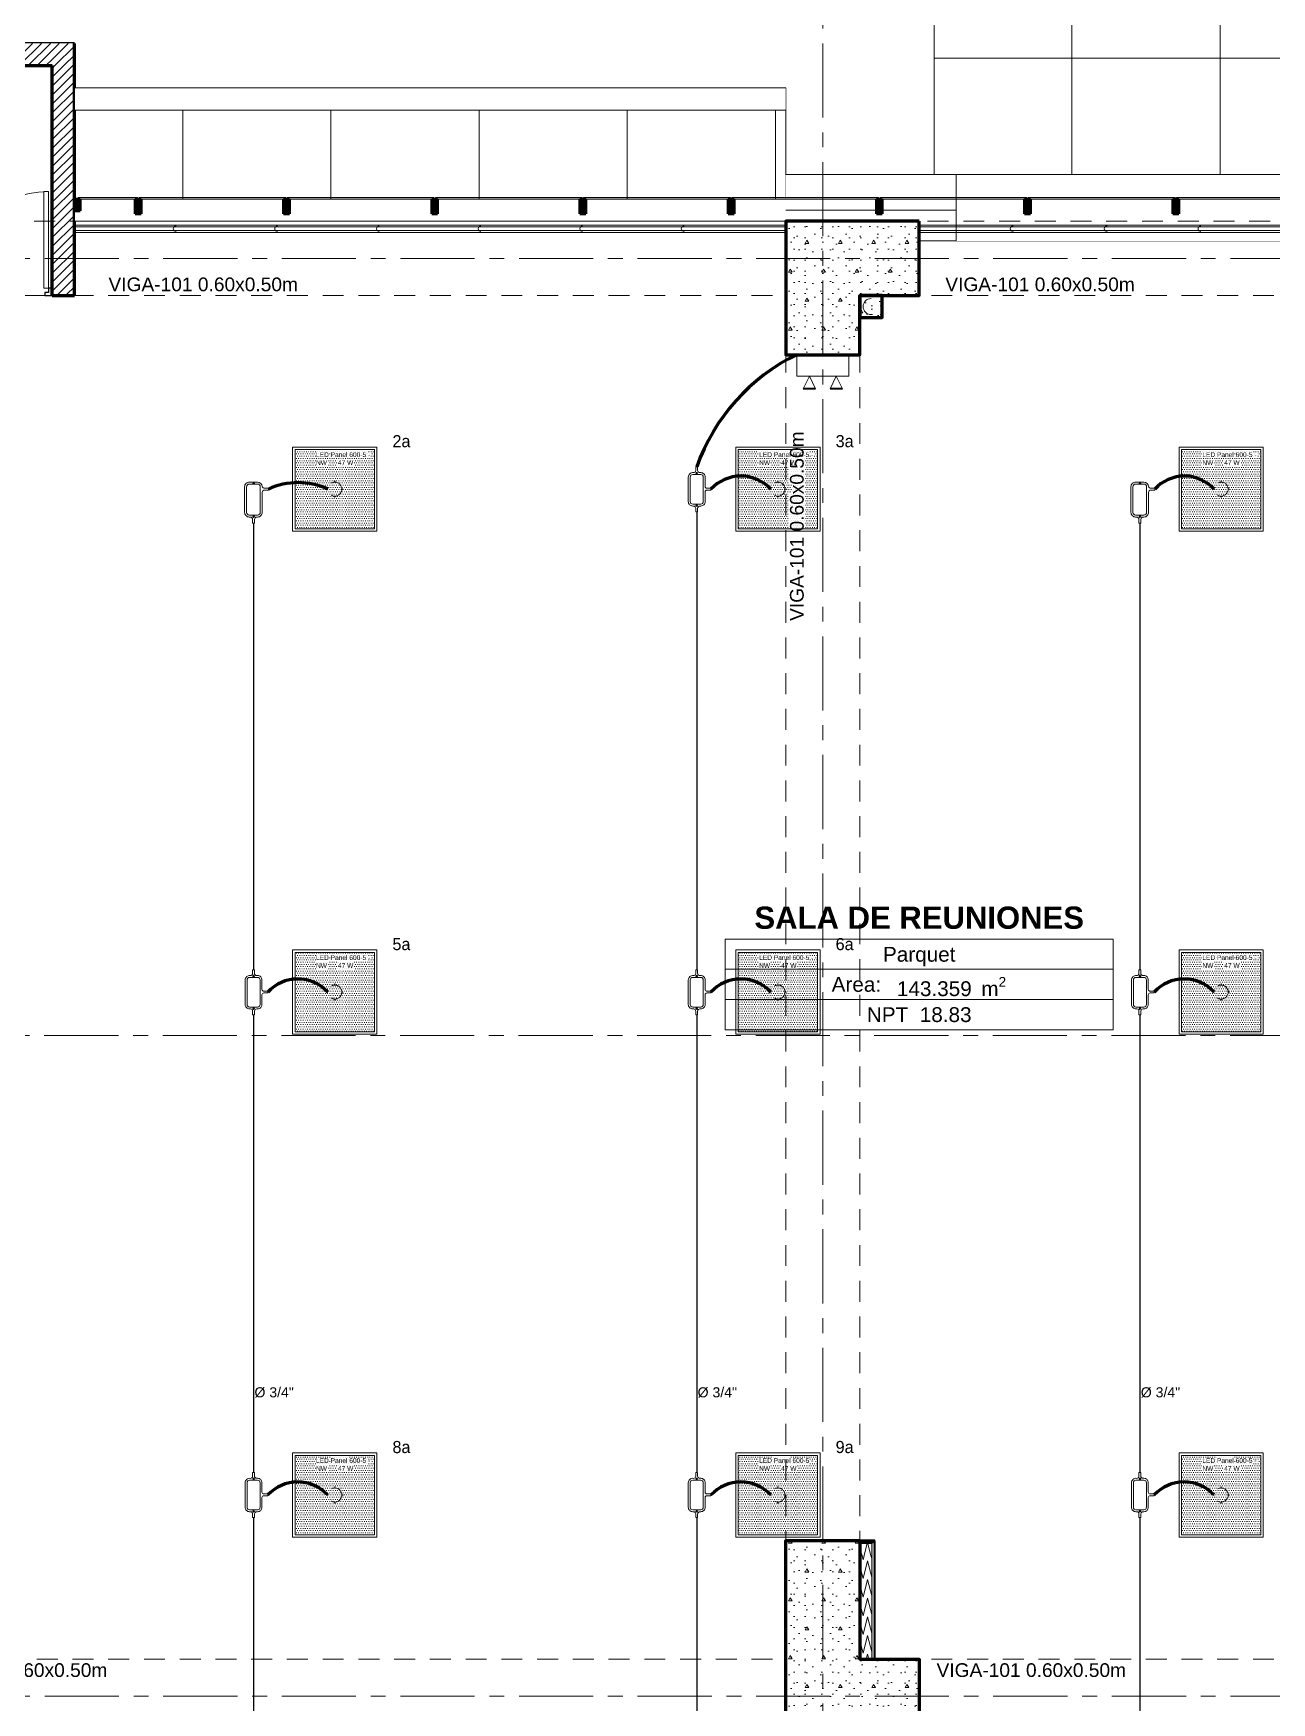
# Model space of a CAD drawing. Header units: inches. Extents: x -38 to 5698, y -33 to 92.
# Drawn here: x 380.99 to 389.35, y 29.91 to 41.17 of the extents above; entities that cross this region are included whole.
import ezdxf
from ezdxf.lldxf.tags import DXFTag

# ---------------------------------------------------------------- set-up
doc = ezdxf.new("R2010")
doc.units = ezdxf.units.IN
doc.header["$MEASUREMENT"] = 0
doc.set_wipeout_variables(frame=1)
for name, pattern in [('CONTINUA', [0]), ('DASHED', [0.75, 0.5, -0.25]), ('Hidden Line', [0.195611, 0.141111, -0.0545]), ('HIDDEN2', [0.1875, 0.125, -0.0625]), ('Punto & Raya', [0.65, 0.5, -0.075, 0, -0.075]), ('Wipeout_Contour', [1, 0, -1])]:
    doc.linetypes.add(name, pattern=pattern)
for name, color, linetype, lineweight in [('00_IE_Luminarias', 6, 'Continuous', 30), ('ALUMBRADO_CONDUIT', 30, 'CONDUIT1', 30), ('Bancas', 1, 'Continuous', 13), ('CABLEADO EXT.', 3, 'PVCSUBT', 30), ('Luminarias', 5, 'Continuous', 20), ('pulsador', 4, 'Continuous', 40), ('Simb_Alumbrado', 140, 'CONTINUA', 30)]:
    doc.layers.add(name, color=color, linetype=linetype, lineweight=lineweight)
for name, color, linetype in [('02 _ ARQ _ ALB _ Ejes Generales', 7, 'Continuous'), ('02 _ ARQ _ ALB _ Muros Interiores', 7, 'Continuous'), ('02 _ ARQ _ ZON _ Espacio.3D', 7, 'Continuous'), ('08 _ STR _ EXT _ 06 Columnas', 7, 'Continuous'), ('08 _ STR _ EXT _ 07 Losa Aligerada', 7, 'Continuous'), ('08 _ STR _ EXT _ 08 Placas Inclinadas', 7, 'Continuous'), ('08 _ STR _ EXT _ 09 Vigas', 7, 'Continuous'), ('1TEXT', 8, 'Continuous'), ('Acabado - Muros', 7, 'Continuous'), ('Dibujo 2D - General', 7, 'Continuous'), ('Estructura - 04 MURO', 7, 'Continuous'), ('Estructura - Carga', 7, 'Continuous'), ('Interior - Escaleras & Barandillas', 7, 'Continuous'), ('Marcador - Secciones', 251, 'Continuous'), ('MEP - HVAC', 7, 'Continuous'), ('Notas - Etiquetas', 251, 'Continuous')]:
    doc.layers.add(name, color=color, linetype=linetype)
doc.styles.add('Arial', font='arial.ttf')
doc.styles.add('Estilo_Generado_1', font='swisseb.ttf')
doc.styles.add('Estilo_Generado_4', font='swisse.ttf')
doc.styles.add('Estilo_Generado_7', font='swisse.ttf')
doc.styles.add('{18b73a54-fa43-428c-adcb-c1c7bbdf2c84}', font='Simplex.shx')
tags = doc.linetypes.add('CONDUIT', pattern='A,1.5,-0.210535,["con",{18b73a54-fa43-428c-adcb-c1c7bbdf2c84},S=0.2,R=0,X=0,Y=-0.065594],-0.702384', length=2.412919).pattern_tags.tags
tags[6] = DXFTag(74, 10)
tags = doc.linetypes.add('CONDUIT1', pattern='A,1,-0.19772,["con",{18b73a54-fa43-428c-adcb-c1c7bbdf2c84},S=0.2,R=0,X=0,Y=-0.065594],-0.593642', length=1.791362).pattern_tags.tags
tags[6] = DXFTag(74, 10)
tags = doc.linetypes.add('PVCSUBT', pattern='A,0.6,-0.3,0.6,-0.075691,["PVC",Standard,S=0.2,R=0,X=0,Y=-0.093724],-0.621005', length=2.196696).pattern_tags.tags
tags[10] = DXFTag(74, 10)
pattern_1 = [(0, (370, 6e-09), (0, 1), []), (90, (370, 6e-09), (-1, 0), [])]
pattern_2 = [(45, (370.000046, 6e-09), (-0.03005204, 0.03005204), [])]
pattern_3 = [(0, (370.00005, 6e-09), (0, 0.3897114), [0.024375, -0.200625]), (0, (370.11255, 0.19486), (0, 0.3897114), [0.024375, -0.200625]), (60, (370.00005, 6e-09), (-0.3375, 0.1948557), [0.024375, -0.200625]), (60, (370.22505, 6e-09), (-0.3375, 0.1948557), [0.024375, -0.200625]), (120, (370.02442, 6e-09), (0.3375, 0.1948557), [0.024375, -0.200625]), (120, (370.24942, 6e-09), (0.3375, 0.1948557), [0.024375, -0.200625]), (0, (370.00005, 0.0375), (0, 0.075), [0, -0.075, 0, -0.1125]), (45, (370.03755, 0.0375), (-0.05303301, 0.05303301), [0, -0.05625, 0, -0.09375])]

# ---------------------------------------------------------------- blocks, each defined once
blk = doc.blocks.new('*X293', base_point=(3216.236, 0))
at = {"layer": 'Estructura - 04 MURO', "color": 9, "linetype": 'Continuous', "lineweight": 5}
for p, q in [((3232.817, 30.911), (3232.82, 30.9)), ((3232.835, 30.9), (3232.844, 30.938)), ((3232.864, 30.959), (3232.88, 30.9))]:
    blk.add_line(p, q, dxfattribs=at)
blk = doc.blocks.new('*X294', base_point=(3216.236, 0))
at = {"layer": 'Estructura - 04 MURO', "color": 9, "linetype": 'Continuous', "lineweight": 5}
for p, q in [((3232.844, 30.938), (3232.854, 30.98)), ((3232.859, 30.98), (3232.864, 30.959)), ((3232.806, 30.953), (3232.817, 30.911))]:
    blk.add_line(p, q, dxfattribs=at)
blk = doc.blocks.new('*X295', base_point=(3216.236, 0))
at = {"layer": 'Estructura - 04 MURO', "color": 9, "linetype": 'Continuous', "lineweight": 5}
for p, q in [((3232.82, 30.9), (3232.828, 30.87)), ((3232.828, 30.87), (3232.835, 30.9)), ((3232.828, 30.744), (3232.856, 30.864)), ((3232.856, 30.864), (3232.886, 30.752)), ((3232.88, 30.9), (3232.886, 30.878)), ((3232.806, 30.827), (3232.828, 30.744)), ((3232.806, 30.701), (3232.828, 30.618)), ((3232.828, 30.618), (3232.856, 30.738)), ((3232.856, 30.738), (3232.886, 30.626)), ((3232.806, 30.575), (3232.828, 30.492)), ((3232.828, 30.492), (3232.856, 30.612)), ((3232.856, 30.612), (3232.886, 30.5)), ((3232.806, 30.449), (3232.828, 30.366)), ((3232.828, 30.366), (3232.856, 30.486)), ((3232.856, 30.486), (3232.886, 30.374)), ((3232.806, 30.323), (3232.828, 30.24)), ((3232.828, 30.24), (3232.856, 30.36)), ((3232.856, 30.36), (3232.886, 30.248)), ((3232.848, 30.2), (3232.856, 30.234)), ((3232.856, 30.234), (3232.865, 30.2))]:
    blk.add_line(p, q, dxfattribs=at)
blk = doc.blocks.new('*U270')
at = {"layer": 'Luminarias', "linetype": 'DASHED', "lineweight": 0, "ltscale": 0.05}
blk.add_lwpolyline([(0, -0.005), (0, 0.005)], dxfattribs=at)
blk = doc.blocks.new('*U271')
at = {"color": 0, "linetype": 'ByBlock', "lineweight": -2, "transparency": 16777216}
for p, rotation in [((-0.05, 0), 90), ((0, -0.05), 180), ((0.05, 0), 269.9999999999999)]:
    blk.add_blockref('*U270', p, dxfattribs=dict(at, rotation=rotation))
blk.add_blockref('*U270', (0, 0.05), dxfattribs=at)
blk = doc.blocks.new('PANEL LED 50W')
at = {"layer": 'Luminarias'}
h = blk.add_hatch(dxfattribs=at)
h.set_pattern_fill('DOTS', color=4, scale=0.009097)
h.set_pattern_definition([(0, (0, -2e-14), (0.0072206, 0.01444116), [0, -0.01444116])])
h.paths.add_polyline_path([(-0.257, -0.257), (0.257, -0.257), (0.257, 0.257), (-0.257, 0.257)])
h.paths.add_polyline_path([(-0.13, 0.097), (0.185, 0.097), (0.185, 0.247), (-0.13, 0.247)], flags=24)
at = {"layer": 'Luminarias', "color": 4, "lineweight": 0}
for points in [[(-0.273, 0.273), (0.273, 0.273), (0.273, -0.273), (-0.273, -0.273)], [(-0.257, -0.257), (0.257, -0.257), (0.257, 0.257), (-0.257, 0.257)]]:
    blk.add_lwpolyline(points, close=True, dxfattribs=at)
at = {"layer": 'Luminarias', "color": 4, "linetype": 'DASHED', "lineweight": 0, "ltscale": 0.01}
blk.add_circle((0, 0), 0.0455, dxfattribs=at)
at = {"color": 4}
blk.add_blockref('*U271', (0, 0), dxfattribs=at)
at = {"layer": 'Luminarias', "color": 4, "insert": (-0.122, 0.239), "char_height": 0.03093, "width": 0.38285, "attachment_point": 1}
blk.add_mtext('{\\Ftxt|c0;LED Panel 600-5 - NW      47 W}', dxfattribs=at)
blk = doc.blocks.new('lumin 47')
at = {"layer": 'ALUMBRADO_CONDUIT', "xscale": 1.041283452965173, "yscale": 1.041283452965173, "zscale": 1.041283452965173}
blk.add_blockref('PANEL LED 50W', (-76.251, 24.243), dxfattribs=at)
blk = doc.blocks.new('oval t')
at = {"layer": 'Simb_Alumbrado', "lineweight": 13}
blk.add_lwpolyline([(0.0141, 0.0102, -0.414214), (0.0041, 0.0202), (0.0041, 0.0416), (-0.0056, 0.0416), (-0.0056, 0.0202, -0.414214), (-0.0156, 0.0102), (-0.0659, 0.0102, 0.414214), (-0.0899, -0.0138), (-0.0899, -0.0183, -0.414214), (-0.1019, -0.0303), (-0.1213, -0.0303), (-0.1213, -0.04), (-0.1016, -0.04, -0.451917), (-0.0897, -0.0535, 0.451917), (-0.0659, -0.0805), (0.0659, -0.0805, 0.414214), (0.0899, -0.0566), (0.0899, -0.0512, -0.398753), (0.1019, -0.0401), (0.1213, -0.0401), (0.1213, -0.0304), (0.1019, -0.0304, -0.368669), (0.0899, -0.0176), (0.0899, -0.0138, 0.414214), (0.0659, 0.0102), (0.0141, 0.0102)], format="xyb", dxfattribs=at)
blk.add_lwpolyline([(-0.0659, 0), (0.0659, 0, -0.414214), (0.0797, -0.0138), (0.0797, -0.0566, -0.414214), (0.0659, -0.0703), (-0.0659, -0.0703, -0.414214), (-0.0797, -0.0566), (-0.0797, -0.0138, -0.414214)], format="xyb", close=True, dxfattribs=at)
for points in [[(-0.0911, -0.0352), (-0.0828, -0.0352)], [(-0.0869, -0.031), (-0.0869, -0.0394)], [(0.0837, -0.0352), (0.0921, -0.0352)], [(0.0879, -0.031), (0.0879, -0.0394)]]:
    blk.add_lwpolyline(points, dxfattribs=at)
for centre in [(-0.0869, -0.0352), (0.0879, -0.0352)]:
    blk.add_circle(centre, 0.00419, dxfattribs=at)
blk = doc.blocks.new('CAJA OVAL TIPO L')
at = {"layer": 'Simb_Alumbrado', "lineweight": 13}
blk.add_lwpolyline([(-0.0491, -0.079), (-0.0491, -0.0343, -0.380413), (-0.0258, -0.0088), (-0.0258, -0.0088, 0.341426), (-0.0164, 0.0033), (-0.0164, 0.0236), (-0.0063, 0.0236), (-0.0063, 0.0033, 0.414214), (0.0063, -0.0092), (0.1138, -0.0092, -0.414214), (0.1388, -0.0343), (0.1388, -0.0382, 0.414214), (0.1513, -0.0508), (0.1716, -0.0508), (0.1716, -0.0609), (0.1513, -0.0609, 0.414214), (0.1388, -0.0734), (0.1388, -0.079, -0.414214), (0.1138, -0.104), (-0.0241, -0.104, -0.414214), (-0.0491, -0.079, 0.414214)], format="xyb", dxfattribs=at)
for points in [[(-0.0483, -0.0558), (-0.0395, -0.0558)], [(-0.0439, -0.0514), (-0.0439, -0.0602)], [(0.1323, -0.0558), (0.1411, -0.0558)], [(0.1367, -0.0514), (0.1367, -0.0602)]]:
    blk.add_lwpolyline(points, dxfattribs=at)
blk.add_lwpolyline([(-0.0241, -0.0199), (0.1138, -0.0199, -0.414214), (0.1282, -0.0343), (0.1282, -0.079, -0.414214), (0.1138, -0.0934), (-0.0241, -0.0934, -0.414214), (-0.0384, -0.079), (-0.0384, -0.0343, -0.414214)], format="xyb", close=True, dxfattribs=at)
for centre in [(-0.0439, -0.0558), (0.1367, -0.0558)]:
    blk.add_circle(centre, 0.00438, dxfattribs=at)
blk = doc.blocks.new('luz de emergencia')
at = {"color": 5, "lineweight": 40}
for p, q in [((164.149, 48.937, 0), (164.233, 48.937, 0)), ((164.331, 48.937, 0), (164.415, 48.937, 0))]:
    blk.add_line(p, q, dxfattribs=at)
at = {"layer": '00_IE_Luminarias', "color": 5, "linetype": 'Continuous', "lineweight": 13}
for p, q in [((164.191, 49.021, 0), (164.149, 48.937, 0)), ((164.233, 48.937, 0), (164.191, 49.021, 0)), ((164.373, 49.021, 0), (164.331, 48.937, 0)), ((164.415, 48.937, 0), (164.373, 49.021, 0))]:
    blk.add_line(p, q, dxfattribs=at)
at = {"layer": '00_IE_Luminarias', "color": 5, "linetype": 'Continuous', "lineweight": 13, "elevation": 0}
blk.add_lwpolyline([(164.457, 49.021), (164.107, 49.021), (164.107, 49.167), (164.457, 49.167)], close=True, dxfattribs=at)

msp = doc.modelspace()

# ---------------------------------------------------------------- hatches: boundary and pattern name
at = {"layer": '08 _ STR _ EXT _ 06 Columnas', "linetype": 'Continuous', "lineweight": 9}
h = msp.add_hatch(dxfattribs=at)
h.set_pattern_fill('HORMIGÓN_EN_MASA_0002', style=0, pattern_type=2)
h.set_pattern_definition(pattern_3)
h.paths.add_polyline_path([(386.97, 29.7), (386.97, 30.2), (386.57, 30.2), (386.57, 31), (386.07, 31), (386.07, 29.7)])
at = {"layer": 'Estructura - 04 MURO', "linetype": 'Continuous', "lineweight": 9}
for points in [[(386.65, 31), (386.57, 31), (386.57, 30.98), (386.65, 30.98)], [(386.65, 30.98), (386.67, 30.98), (386.67, 31)], [(386.65, 30.98), (386.67, 31), (386.65, 31)], [(386.67, 30.98), (386.65, 30.98), (386.65, 30.2), (386.67, 30.2)]]:
    msp.add_hatch(color=252, dxfattribs=at).paths.add_polyline_path(points)
at = {"layer": 'Estructura - Carga', "linetype": 'Continuous', "lineweight": 13}
h = msp.add_hatch(dxfattribs=at)
h.set_pattern_fill('HORMIGÓN_ARMADO_0002', color=251, style=0, pattern_type=2)
h.set_pattern_definition([(0, (370.00005, 6e-09), (0, 0.3117692), [0.03, -0.15]), (0, (370.09005, 0.1559), (0, 0.3117692), [0.03, -0.15]), (60, (370.00005, 6e-09), (-0.27, 0.1558846), [0.03, -0.15]), (60, (370.18005, 6e-09), (-0.27, 0.1558846), [0.03, -0.15]), (120, (370.03005, 6e-09), (0.27, 0.1558846), [0.03, -0.15]), (120, (370.21005, 6e-09), (0.27, 0.1558846), [0.03, -0.15]), (0, (370.000046, 0.03), (0, 0.06), [0, -0.06, 0, -0.09]), (45, (370.030046, 0.03), (-0.04242641, 0.04242641), [0, -0.045, 0, -0.075])])
h.paths.add_polyline_path([(386.57, 39.25), (386.72, 39.25), (386.72, 39.4), (386.57, 39.4)])

# ---------------------------------------------------------------- linework, layer by layer
at = {"layer": '02 _ ARQ _ ALB _ Ejes Generales', "color": 251, "linetype": 'Punto & Raya', "lineweight": 13}
msp.add_line((425.57, 29.95), (374.845, 29.95), dxfattribs=at)
at = {"layer": '02 _ ARQ _ ZON _ Espacio.3D', "color": 252, "linetype": 'Continuous', "lineweight": 13}
for p, q in [((385.661, 35.057), (385.661, 34.446)), ((385.661, 35.057), (388.279, 35.057)), ((388.279, 34.446), (388.279, 35.057)), ((385.661, 34.854), (388.279, 34.854)), ((385.661, 34.65), (388.279, 34.65)), ((385.661, 34.446), (388.279, 34.446))]:
    msp.add_line(p, q, dxfattribs=at)
at = {"layer": '02 _ ARQ _ ZON _ Espacio.3D', "color": 254, "linetype": 'Continuous', "lineweight": 0, "flags": 128}
msp.add_lwpolyline([(381.12, 40.95), (379.22, 40.95), (379.22, 39.9), (379.97, 39.9), (379.97, 39.45), (380.42, 39.45), (380.42, 39.4), (381.12, 39.4), (381.12, 39.9)], close=True, dxfattribs=at)
for points in [[(390.02, 29.75), (393.07, 29.75), (393.07, 30.8), (393.52, 30.8), (393.52, 39), (393.07, 39), (393.07, 39.4), (392.67, 39.4), (392.67, 39.768), (386.97, 39.768), (386.97, 39.4), (386.57, 39.4), (386.57, 39), (386.07, 39), (386.07, 39.9), (381.27, 39.9), (381.27, 39.4), (379.57, 39.4), (379.57, 37.7), (379.22, 37.7), (379.22, 33.67), (378.37, 33.67), (378.37, 29.7)], [(379.07, 29.7), (379.07, 30.7), (379.57, 30.7), (379.57, 30.2), (380.07, 30.2), (380.07, 29.7), (386.07, 29.7), (386.07, 31), (386.57, 31), (386.57, 30.2), (386.97, 30.2), (386.97, 29.7), (390.02, 29.7)]]:
    msp.add_lwpolyline(points, dxfattribs=at)
at = {"layer": '08 _ STR _ EXT _ 06 Columnas', "color": 7, "linetype": 'Continuous', "lineweight": 80, "flags": 128}
msp.add_lwpolyline([(386.97, 29.7), (386.07, 29.7), (386.07, 31), (386.57, 31), (386.57, 30.2), (386.97, 30.2)], close=True, dxfattribs=at)
at = {"layer": '08 _ STR _ EXT _ 09 Vigas', "color": 251, "linetype": 'Hidden Line', "lineweight": 13}
for p, q in [((386.07, 30.2), (386.07, 39.4)), ((386.57, 30.2), (386.57, 39.4)), ((386.57, 39.4), (393.07, 39.4)), ((379.57, 30.2), (386.07, 30.2)), ((386.57, 30.2), (393.07, 30.2))]:
    msp.add_line(p, q, dxfattribs=at)
at = {"layer": 'ALUMBRADO_CONDUIT', "color": 30, "lineweight": 30, "ltscale": 0.4, "true_color": 0xf26722}
for p, q in [((382.479, 37.864), (382.479, 34.851)), ((385.469, 37.94), (385.469, 34.851)), ((388.459, 37.864), (388.459, 34.851)), ((382.479, 34.547), (382.479, 31.459)), ((385.469, 34.547), (385.469, 31.459)), ((388.459, 34.547), (388.459, 31.459)), ((382.479, 31.155), (382.479, 29.562)), ((385.469, 31.155), (385.469, 29.562)), ((388.459, 31.155), (388.459, 29.562))]:
    msp.add_line(p, q, dxfattribs=at)
at = {"layer": 'CABLEADO EXT.', "color": 3, "lineweight": 80}
for centre, radius, start, end in [((386.725, 37.802), 1.331, 115.8209, 160.5984), ((385.767, 37.904), 0.277, 43.1507, 136.8493), ((388.759, 37.908), 0.273, 42.8, 137.2), ((382.779, 37.661), 0.476, 65.1506, 114.8494), ((382.777, 34.511), 0.277, 43.1507, 136.8493), ((385.767, 34.511), 0.277, 43.1507, 136.8493), ((388.757, 34.511), 0.277, 43.1507, 136.8493), ((382.777, 31.118), 0.277, 43.1507, 136.8493), ((385.767, 31.118), 0.277, 43.1507, 136.8493), ((388.757, 31.118), 0.277, 43.1507, 136.8493)]:
    msp.add_arc(centre, radius, start, end, dxfattribs=at)
at = {"layer": 'Estructura - 04 MURO', "color": 143, "linetype": 'Continuous', "lineweight": 5}
for p, q in [((386.65, 30.98), (386.57, 30.98)), ((386.65, 30.2), (386.65, 30.98))]:
    msp.add_line(p, q, dxfattribs=at)
at = {"layer": 'Estructura - 04 MURO', "color": 7, "linetype": 'Continuous', "lineweight": 80, "flags": 128}
msp.add_lwpolyline([(377.87, 41.1), (381.27, 41.1)], dxfattribs=at)
at = {"layer": 'Estructura - 04 MURO', "color": 7, "linetype": 'Continuous', "lineweight": 40, "flags": 128}
for points in [[(386.67, 31), (386.57, 31)], [(386.67, 30.2), (386.67, 31)]]:
    msp.add_lwpolyline(points, dxfattribs=at)
at = {"layer": 'Estructura - Carga', "color": 7, "linetype": 'Continuous', "lineweight": 80, "flags": 128}
msp.add_lwpolyline([(386.57, 39.25), (386.72, 39.25), (386.72, 39.4), (386.57, 39.4)], close=True, dxfattribs=at)
at = {"layer": 'Marcador - Secciones', "color": 251, "linetype": 'Punto & Raya', "lineweight": 13}
msp.add_line((374.667, 34.407), (425.94, 34.407), dxfattribs=at)
at = {"layer": 'MEP - HVAC', "color": 7, "linetype": 'Continuous', "lineweight": 13, "flags": 128}
msp.add_lwpolyline([(386.645, 39.379, 1), (386.645, 39.271)], format="xyb", dxfattribs=at)

# ---------------------------------------------------------------- block references
for p in [(459.278, 13.85), (462.268, 13.85), (465.258, 13.85), (459.278, 10.457), (462.268, 10.457), (465.258, 10.457), (459.278, 7.064), (462.268, 7.064), (465.258, 7.064)]:
    msp.add_blockref('lumin 47', p)
at = {"layer": 'ALUMBRADO_CONDUIT', "linetype": 'CONDUIT', "lineweight": 30, "xscale": 1.253906979044094, "yscale": 1.253906979044094, "zscale": 1.253906979044094, "rotation": 270}
for p in [(382.549, 38.079), (388.529, 38.079)]:
    msp.add_blockref('CAJA OVAL TIPO L', p, dxfattribs=at)
at = {"layer": 'Bancas', "color": 252, "true_color": 0x939598, "xscale": 1.253906979044094, "yscale": 1.253906979044094, "zscale": 1.253906979044094, "rotation": 270}
for p in [(385.513, 38.092), (382.523, 34.699), (385.513, 34.699), (388.503, 34.699), (382.523, 31.307), (385.513, 31.307), (388.503, 31.307)]:
    msp.add_blockref('oval t', p, dxfattribs=at)
at = {"layer": 'Estructura - 04 MURO', "color": 7, "lineweight": 80}
for name in ['*X294', '*X295', '*X293']:
    msp.add_blockref(name, (370, 0), dxfattribs=at)
at = {"layer": 'pulsador', "color": 4, "lineweight": 40, "xscale": -1, "rotation": 359.9990839526639}
msp.add_blockref('luz de emergencia', (550.601, -10.169, 0), dxfattribs=at)

# ---------------------------------------------------------------- texts
at = {"layer": '00_IE_Luminarias', "color": 6, "linetype": 'HIDDEN2'}
for s, p in [('2a', (383.416, 38.376)), ('3a', (386.406, 38.376)), ('5a', (383.416, 34.983)), ('6a', (386.406, 34.983)), ('8a', (383.416, 31.59)), ('9a', (386.406, 31.59))]:
    msp.add_text(s, height=0.0817, dxfattribs=at).set_placement(p)
at = {"layer": '02 _ ARQ _ ZON _ Espacio.3D', "color": 252, "lineweight": 25, "attachment_point": 2}
for s, insert, char_height, style in [('\\A1;{\\pqc;\\pt0;\\fSwis721 Ex BT|b1|i0|c0|p34;SALA DE REUNIONES}', (386.97, 35.277), 0.15, 'Estilo_Generado_1'), ('\\A1;{\\pqc;\\pt0;\\fSwis721 Ex BT|b0|i0|c238|p34;Parquet}', (386.97, 35.005), 0.1, 'Estilo_Generado_7'), ('\\A1;{\\pqc;\\pt0;\\fSwis721 Ex BT|b0|i0|c238|p34;Area: }', (386.546, 34.802), 0.1, 'Estilo_Generado_7'), ('\\A1;{\\pqc;\\pt0,0.3;\\fSwis721 Ex BT|b0|i0|c238|p34;143.359\\fSwis721 Ex BT|b0|i0|c238|p34;\\A1{\\H.66x;\\S^  ;}\\fSwis721 Ex BT|b0|i0|c238|p34; m\\fSwis721 Ex BT|b0|i0|c238|p34;\\A1{\\H.66x;\\S2^  ;}}', (387.188, 34.802), 0.1, 'Estilo_Generado_7'), ('\\A1;{\\pqc;\\pt0;\\fSwis721 Ex BT|b0|i0|c238|p34;NPT  18.83}', (386.97, 34.598), 0.1, 'Estilo_Generado_7')]:
    msp.add_mtext(s, dxfattribs=dict(at, insert=insert, char_height=char_height, style=style))
at = {"layer": '1TEXT', "color": 50, "linetype": 'Continuous', "style": 'Arial'}
for p in [(382.485, 31.966), (385.475, 31.966), (388.465, 31.966)]:
    msp.add_text('%%C 3/4"', height=0.0679, rotation=0, dxfattribs=at).set_placement(p)
at = {"layer": 'Notas - Etiquetas', "color": 8, "linetype": 'Continuous', "lineweight": 13, "char_height": 0.0925, "style": 'Estilo_Generado_4'}
for insert, attachment_point in [((381.5, 39.427), 7), ((387.146, 39.427), 7), ((380.214, 30.172), 1), ((387.087, 30.172), 1)]:
    msp.add_mtext('\\A1;{\\pql;\\fSwis721 Ex BT|b0|i0|c0|p34;VIGA-101\\fSwis721 Ex BT|b0|i0|c0|p34; \\fSwis721 Ex BT|b0|i0|c0|p34;0.60\\fSwis721 Ex BT|b0|i0|c0|p34;x\\fSwis721 Ex BT|b0|i0|c0|p34;0.50\\fSwis721 Ex BT|b0|i0|c0|p34;m}', dxfattribs=dict(at, insert=insert, attachment_point=attachment_point))
at = {"layer": 'Notas - Etiquetas', "color": 8, "linetype": 'Continuous', "lineweight": 13, "insert": (386.098, 37.204), "char_height": 0.0925, "attachment_point": 1, "rotation": 90, "style": 'Estilo_Generado_4'}
msp.add_mtext('\\A1;{\\pql;\\fSwis721 Ex BT|b0|i0|c0|p34;VIGA-101\\fSwis721 Ex BT|b0|i0|c0|p34; \\fSwis721 Ex BT|b0|i0|c0|p34;0.60\\fSwis721 Ex BT|b0|i0|c0|p34;x\\fSwis721 Ex BT|b0|i0|c0|p34;0.50\\fSwis721 Ex BT|b0|i0|c0|p34;m}', dxfattribs=at)

# ---------------------------------------------------------------- next in the draw order: wipeouts: each hides what was drawn before it
at = {"color": 254, "linetype": 'Wipeout_Contour', "lineweight": 0, "ltscale": 12945.288208}
msp.add_wipeout([(387.07, 43), (392.57, 43), (392.57, 39.9), (387.07, 39.9)], dxfattribs=at).dxf.layer = 'Dibujo 2D - General'
at = {"color": 254, "linetype": 'Wipeout_Contour', "lineweight": 0, "ltscale": 12920.632632}
msp.add_wipeout([(386.07, 40.8), (381.27, 40.8), (381.27, 39.9), (386.07, 39.9)], dxfattribs=at).dxf.layer = 'Dibujo 2D - General'

# ---------------------------------------------------------------- next in the draw order: hatches: boundary and pattern name
at = {"layer": 'Dibujo 2D - General', "linetype": 'Continuous', "lineweight": 13}
h = msp.add_hatch(dxfattribs=at)
h.set_pattern_fill('CEMENTO_PULIDO_Y_BRUÑADO_FA', color=251, style=0, pattern_type=2)
h.set_pattern_definition(pattern_1)
h.paths.add_polyline_path([(387.07, 43), (392.57, 43), (392.57, 39.9), (387.07, 39.9)])
h = msp.add_hatch(dxfattribs=at)
h.set_pattern_fill('CEMENTO_PULIDO_Y_BRUÑADO_FA', color=251, style=0, pattern_type=2)
h.set_pattern_definition(pattern_1)
h.paths.add_polyline_path([(386.07, 40.8), (381.27, 40.8), (381.27, 39.9), (386.07, 39.9)])

# ---------------------------------------------------------------- next in the draw order: linework, layer by layer
at = {"layer": '08 _ STR _ EXT _ 07 Losa Aligerada', "color": 254, "linetype": 'Continuous', "lineweight": 18, "flags": 128}
msp.add_lwpolyline([(401.219, 39.9), (396.135, 39.9), (396.135, 40.6), (396.482, 40.6), (396.482, 40.8), (393.57, 40.8), (393.57, 39.9), (392.57, 39.9), (392.57, 43), (387.07, 43), (387.07, 39.9), (386.07, 39.9), (386.07, 40.8), (381.12, 40.8), (381.12, 40.95), (378.02, 40.95), (378.02, 37.85), (379.07, 37.85), (379.07, 33.82), (378.17, 33.82), (378.17, 6.3)], dxfattribs=at)
at = {"layer": '08 _ STR _ EXT _ 08 Placas Inclinadas', "color": 7, "linetype": 'Continuous', "lineweight": 13, "flags": 128}
msp.add_lwpolyline([(386.07, 40.216), (386.07, 40.05)], dxfattribs=at)
at = {"layer": 'Dibujo 2D - General', "color": 251, "linetype": 'Continuous', "lineweight": 13, "flags": 128}
for points in [[(387.07, 43), (392.57, 43), (392.57, 39.9), (387.07, 39.9)], [(386.07, 40.8), (381.27, 40.8), (381.27, 39.9), (386.07, 39.9)]]:
    msp.add_lwpolyline(points, close=True, dxfattribs=at)

# ---------------------------------------------------------------- next in the draw order: wipeouts: each hides what was drawn before it
at = {"color": 254, "linetype": 'Wipeout_Contour', "lineweight": 0, "ltscale": 12930.696497}
msp.add_wipeout([(386.07, 39.9), (386.211, 39.9), (386.178, 39.975), (386.07, 39.975)], dxfattribs=at).dxf.layer = '08 _ STR _ EXT _ 08 Placas Inclinadas'
at = {"color": 254, "linetype": 'Wipeout_Contour', "lineweight": 0, "ltscale": 9682.643487}
msp.add_wipeout([(381.12, 40.95), (381.27, 40.95), (381.27, 41.1)], dxfattribs=at).dxf.layer = 'Estructura - 04 MURO'
at = {"color": 254, "linetype": 'Wipeout_Contour', "lineweight": 0, "ltscale": 9683.4345}
msp.add_wipeout([(381.12, 39.4), (381.27, 39.4), (381.12, 39.45)], dxfattribs=at).dxf.layer = 'Estructura - 04 MURO'

# ---------------------------------------------------------------- next in the draw order: hatches: boundary and pattern name
at = {"layer": 'Estructura - 04 MURO', "linetype": 'Continuous', "lineweight": 5}
h = msp.add_hatch(dxfattribs=at)
h.set_pattern_fill('LADRILLO_COMÚN_0002', color=252, style=0, pattern_type=2)
h.set_pattern_definition(pattern_2)
h.paths.add_polyline_path([(381.12, 40.95), (381.27, 40.95), (381.27, 41.1)])

# ---------------------------------------------------------------- next in the draw order: wipeouts: each hides what was drawn before it
at = {"color": 254, "linetype": 'Wipeout_Contour', "lineweight": 0, "ltscale": 9698.263917}
msp.add_wipeout([(386.07, 39.975), (386.178, 39.975), (386.07, 40.216)], dxfattribs=at).dxf.layer = '08 _ STR _ EXT _ 08 Placas Inclinadas'
at = {"color": 254, "linetype": 'Wipeout_Contour', "lineweight": 0, "ltscale": 9683.4345}
msp.add_wipeout([(381.12, 39.4), (381.27, 39.4), (381.12, 39.45)], dxfattribs=at).dxf.layer = 'Estructura - 04 MURO'

# ---------------------------------------------------------------- next in the draw order: hatches: boundary and pattern name
at = {"layer": 'Estructura - 04 MURO', "linetype": 'Continuous', "lineweight": 5}
h = msp.add_hatch(dxfattribs=at)
h.set_pattern_fill('LADRILLO_COMÚN_0002', color=252, style=0, pattern_type=2)
h.set_pattern_definition(pattern_2)
h.paths.add_polyline_path([(381.12, 39.4), (381.27, 39.4), (381.12, 39.45)])

# ---------------------------------------------------------------- next in the draw order: wipeouts: each hides what was drawn before it
at = {"color": 254, "linetype": 'Wipeout_Contour', "lineweight": 0, "ltscale": 12932.532855}
msp.add_wipeout([(387.22, 40.216), (386.07, 40.216), (386.178, 39.975), (387.22, 39.975)], dxfattribs=at).dxf.layer = '08 _ STR _ EXT _ 08 Placas Inclinadas'
at = {"color": 254, "linetype": 'Wipeout_Contour', "lineweight": 0, "ltscale": 9683.508036}
msp.add_wipeout([(381.12, 40.95), (381.27, 41.1), (381.12, 41.1)], dxfattribs=at).dxf.layer = 'Estructura - 04 MURO'

# ---------------------------------------------------------------- next in the draw order: hatches: boundary and pattern name
at = {"layer": 'Estructura - 04 MURO', "linetype": 'Continuous', "lineweight": 5}
h = msp.add_hatch(dxfattribs=at)
h.set_pattern_fill('LADRILLO_COMÚN_0002', color=252, style=0, pattern_type=2)
h.set_pattern_definition(pattern_2)
h.paths.add_polyline_path([(381.12, 40.95), (381.27, 41.1), (381.12, 41.1)])

# ---------------------------------------------------------------- next in the draw order: linework, layer by layer
at = {"layer": 'Acabado - Muros', "color": 7, "linetype": 'Continuous', "lineweight": 60}
msp.add_line((386.721, 40.05), (386.681, 40.05), dxfattribs=at)

# ---------------------------------------------------------------- next in the draw order: wipeouts: each hides what was drawn before it
at = {"color": 254, "linetype": 'Wipeout_Contour', "lineweight": 0, "ltscale": 19399.111919}
msp.add_wipeout([(386.178, 39.975), (386.211, 39.9), (386.97, 39.9), (386.97, 39.768), (387.22, 39.768), (387.22, 39.975)], dxfattribs=at).dxf.layer = '08 _ STR _ EXT _ 08 Placas Inclinadas'
at = {"color": 254, "linetype": 'Wipeout_Contour', "lineweight": 0, "ltscale": 9682.597389}
msp.add_wipeout([(381.12, 39.45), (381.27, 39.4), (381.27, 39.45)], dxfattribs=at).dxf.layer = 'Estructura - 04 MURO'

# ---------------------------------------------------------------- next in the draw order: hatches: boundary and pattern name
at = {"layer": 'Acabado - Muros', "linetype": 'Continuous', "lineweight": 0}
msp.add_hatch(color=254, dxfattribs=at).paths.add_polyline_path([(386.721, 39.95), (386.721, 40.05), (386.681, 40.05), (386.681, 39.95)])
at = {"layer": 'Estructura - 04 MURO', "linetype": 'Continuous', "lineweight": 5}
h = msp.add_hatch(dxfattribs=at)
h.set_pattern_fill('LADRILLO_COMÚN_0002', color=252, style=0, pattern_type=2)
h.set_pattern_definition(pattern_2)
h.paths.add_polyline_path([(381.12, 39.45), (381.27, 39.4), (381.27, 39.45)])

# ---------------------------------------------------------------- next in the draw order: linework, layer by layer
at = {"layer": '02 _ ARQ _ ALB _ Ejes Generales', "color": 251, "linetype": 'Punto & Raya', "lineweight": 13}
msp.add_line((386.32, 45.9), (386.32, 2.05), dxfattribs=at)
at = {"layer": '08 _ STR _ EXT _ 08 Placas Inclinadas', "color": 7, "linetype": 'Continuous', "lineweight": 13}
msp.add_line((393.462, 39.975), (386.07, 39.975), dxfattribs=at)
at = {"layer": '08 _ STR _ EXT _ 08 Placas Inclinadas', "color": 7, "linetype": 'Continuous', "lineweight": 13, "flags": 128}
msp.add_lwpolyline([(386.97, 39.768), (392.67, 39.768)], dxfattribs=at)
at = {"layer": 'Acabado - Muros', "color": 7, "linetype": 'Continuous', "lineweight": 60}
for p, q in [((386.681, 40.05), (386.681, 39.95)), ((386.721, 40.05), (386.721, 39.95)), ((386.721, 39.95), (386.681, 39.95))]:
    msp.add_line(p, q, dxfattribs=at)

# ---------------------------------------------------------------- next in the draw order: wipeouts: each hides what was drawn before it
at = {"color": 254, "linetype": 'Wipeout_Contour', "lineweight": 0, "ltscale": 12904.268139}
msp.add_wipeout([(378.02, 40.95), (381.12, 40.95), (381.12, 41.1), (378.02, 41.1)], dxfattribs=at).dxf.layer = 'Estructura - 04 MURO'

# ---------------------------------------------------------------- next in the draw order: hatches: boundary and pattern name
at = {"layer": 'Estructura - 04 MURO', "linetype": 'Continuous', "lineweight": 5}
h = msp.add_hatch(dxfattribs=at)
h.set_pattern_fill('LADRILLO_COMÚN_0002', color=252, style=0, pattern_type=2)
h.set_pattern_definition(pattern_2)
h.paths.add_polyline_path([(378.02, 40.95), (381.12, 40.95), (381.12, 41.1), (378.02, 41.1)])

# ---------------------------------------------------------------- next in the draw order: linework, layer by layer
at = {"layer": 'Estructura - 04 MURO', "color": 7, "linetype": 'Continuous', "lineweight": 80, "flags": 128}
msp.add_lwpolyline([(379.22, 40.95), (381.12, 40.95)], dxfattribs=at)

# ---------------------------------------------------------------- next in the draw order: wipeouts: each hides what was drawn before it
at = {"color": 254, "linetype": 'Wipeout_Contour', "lineweight": 0, "ltscale": 12945.218048}
msp.add_wipeout([(392.42, 40.216), (387.22, 40.216), (387.22, 39.975), (392.42, 39.975)], dxfattribs=at).dxf.layer = '08 _ STR _ EXT _ 08 Placas Inclinadas'

# ---------------------------------------------------------------- next in the draw order: hatches: boundary and pattern name
at = {"layer": 'Acabado - Muros', "linetype": 'Continuous', "lineweight": 9}
for points in [[(387.696, 40.06), (386.706, 40.06), (386.706, 40.05), (387.696, 40.05)], [(388.696, 40.06), (387.706, 40.06), (387.706, 40.05), (388.696, 40.05)], [(389.696, 40.06), (388.706, 40.06), (388.706, 40.05), (389.696, 40.05)]]:
    msp.add_hatch(color=250, dxfattribs=at).paths.add_polyline_path(points)

# ---------------------------------------------------------------- next in the draw order: linework, layer by layer
at = {"layer": '08 _ STR _ EXT _ 08 Placas Inclinadas', "color": 7, "linetype": 'Continuous', "lineweight": 13}
msp.add_line((393.57, 40.216), (386.07, 40.216), dxfattribs=at)
at = {"layer": 'Acabado - Muros', "color": 7, "linetype": 'Continuous', "lineweight": 60}
for p, q in [((387.721, 40.05), (387.681, 40.05)), ((388.721, 40.05), (388.681, 40.05))]:
    msp.add_line(p, q, dxfattribs=at)
at = {"layer": 'Acabado - Muros', "color": 7, "linetype": 'Continuous', "lineweight": 13, "flags": 128}
for points in [[(387.696, 40.06), (387.696, 40.05), (386.706, 40.05), (386.706, 40.06)], [(388.696, 40.06), (388.696, 40.05), (387.706, 40.05), (387.706, 40.06)], [(389.696, 40.06), (389.696, 40.05), (388.706, 40.05), (388.706, 40.06)]]:
    msp.add_lwpolyline(points, close=True, dxfattribs=at)

# ---------------------------------------------------------------- next in the draw order: wipeouts: each hides what was drawn before it
at = {"color": 254, "linetype": 'Wipeout_Contour', "lineweight": 0, "ltscale": 12945.206971}
msp.add_wipeout([(392.42, 39.975), (387.22, 39.975), (387.22, 39.768), (392.42, 39.768)], dxfattribs=at).dxf.layer = '08 _ STR _ EXT _ 08 Placas Inclinadas'
at = {"color": 254, "linetype": 'Wipeout_Contour', "lineweight": 0, "ltscale": 12910.726513}
msp.add_wipeout([(381.12, 40.95), (381.12, 39.45), (381.27, 39.45), (381.27, 40.95)], dxfattribs=at).dxf.layer = 'Estructura - 04 MURO'

# ---------------------------------------------------------------- next in the draw order: hatches: boundary and pattern name
at = {"layer": 'Acabado - Muros', "linetype": 'Continuous', "lineweight": 0}
for points in [[(387.721, 39.95), (387.721, 40.05), (387.681, 40.05), (387.681, 39.95)], [(388.721, 39.95), (388.721, 40.05), (388.681, 40.05), (388.681, 39.95)]]:
    msp.add_hatch(color=254, dxfattribs=at).paths.add_polyline_path(points)
at = {"layer": 'Estructura - 04 MURO', "linetype": 'Continuous', "lineweight": 5}
h = msp.add_hatch(dxfattribs=at)
h.set_pattern_fill('LADRILLO_COMÚN_0002', color=252, style=0, pattern_type=2)
h.set_pattern_definition(pattern_2)
h.paths.add_polyline_path([(381.12, 40.95), (381.12, 39.45), (381.27, 39.45), (381.27, 40.95)])

# ---------------------------------------------------------------- next in the draw order: linework, layer by layer
at = {"layer": '02 _ ARQ _ ALB _ Ejes Generales', "color": 251, "linetype": 'Punto & Raya', "lineweight": 13}
msp.add_line((425.57, 39.65), (374.845, 39.65), dxfattribs=at)
at = {"layer": '08 _ STR _ EXT _ 08 Placas Inclinadas', "color": 7, "linetype": 'Continuous', "lineweight": 13}
msp.add_line((387.22, 40.216), (387.22, 39.768), dxfattribs=at)
at = {"layer": '08 _ STR _ EXT _ 09 Vigas', "color": 251, "linetype": 'Hidden Line', "lineweight": 13}
msp.add_line((379.57, 39.4), (386.07, 39.4), dxfattribs=at)
at = {"layer": 'Acabado - Muros', "color": 7, "linetype": 'Continuous', "lineweight": 60}
for p, q in [((387.681, 40.05), (387.681, 39.95)), ((387.721, 40.05), (387.721, 39.95)), ((388.681, 40.05), (388.681, 39.95)), ((388.721, 40.05), (388.721, 39.95)), ((387.721, 39.95), (387.681, 39.95)), ((388.721, 39.95), (388.681, 39.95))]:
    msp.add_line(p, q, dxfattribs=at)
at = {"layer": 'Estructura - 04 MURO', "color": 7, "linetype": 'Continuous', "lineweight": 80}
msp.add_line((381.12, 39.4), (381.12, 40.95), dxfattribs=at)
at = {"layer": 'Estructura - 04 MURO', "color": 165, "linetype": 'Continuous', "lineweight": 15}
for p, q in [((381.065, 39.45), (381.065, 40.1)), ((381.065, 40.1), (381.095, 40.1)), ((381.095, 40.1), (381.095, 39.45)), ((381.095, 39.45), (381.065, 39.45))]:
    msp.add_line(p, q, dxfattribs=at)
at = {"layer": 'Estructura - 04 MURO', "color": 165, "linetype": 'Continuous', "lineweight": 25}
for p, q in [((381.095, 39.42), (381.07, 39.42)), ((381.07, 39.42), (381.07, 39.4)), ((381.12, 39.45), (381.095, 39.45)), ((381.095, 39.45), (381.095, 39.42)), ((381.12, 39.4), (381.12, 39.45)), ((381.07, 39.4), (381.12, 39.4))]:
    msp.add_line(p, q, dxfattribs=at)
at = {"layer": 'Estructura - 04 MURO', "color": 7, "linetype": 'Continuous', "lineweight": 80, "flags": 128}
for points in [[(381.27, 39.4), (381.27, 41.1)], [(381.12, 39.4), (381.27, 39.4)]]:
    msp.add_lwpolyline(points, dxfattribs=at)
at = {"layer": 'Estructura - 04 MURO', "color": 175, "linetype": 'Continuous', "lineweight": 15}
msp.add_arc((381.095, 39.45), 0.65, 90, 180, dxfattribs=at)
at = {"layer": 'Interior - Escaleras & Barandillas', "color": 161, "linetype": 'Continuous', "lineweight": 13, "flags": 128}
msp.add_lwpolyline([(386.97, 39.875), (386.97, 39.825), (392.67, 39.825), (392.67, 39.875)], close=True, dxfattribs=at)
for points in [[(387.603, 39.869, 1), (387.603, 39.831)], [(388.237, 39.869, 1), (388.237, 39.831)], [(388.87, 39.869, 1), (388.87, 39.831)]]:
    msp.add_lwpolyline(points, format="xyb", dxfattribs=at)
for points in [[(381.27, 39.838), (386.07, 39.838)], [(392.67, 39.863), (386.97, 39.863)], [(386.97, 39.838), (392.67, 39.838)]]:
    msp.add_lwpolyline(points, dxfattribs=at)

# ---------------------------------------------------------------- next in the draw order: wipeouts: each hides what was drawn before it
at = {"color": 254, "linetype": 'Wipeout_Contour', "lineweight": 0, "ltscale": 12920.613863}
msp.add_wipeout([(381.27, 39.9), (386.07, 39.9), (386.07, 40.05), (381.27, 40.05)], dxfattribs=at).dxf.layer = '02 _ ARQ _ ALB _ Muros Interiores'
at = {"color": 254, "linetype": 'Wipeout_Contour', "lineweight": 0, "ltscale": 12920.651338}
msp.add_wipeout([(386.07, 40.8), (381.27, 40.8), (381.27, 40.65), (386.07, 40.65)], dxfattribs=at).dxf.layer = '08 _ STR _ EXT _ 08 Placas Inclinadas'

# ---------------------------------------------------------------- next in the draw order: hatches: boundary and pattern name
at = {"layer": '08 _ STR _ EXT _ 06 Columnas', "linetype": 'Continuous', "lineweight": 9}
h = msp.add_hatch(dxfattribs=at)
h.set_pattern_fill('HORMIGÓN_EN_MASA_0002', style=0, pattern_type=2)
h.set_pattern_definition(pattern_3)
h.paths.add_polyline_path([(386.97, 39.9), (386.07, 39.9), (386.07, 39), (386.57, 39), (386.57, 39.4), (386.97, 39.4)])
at = {"layer": 'Acabado - Muros', "linetype": 'Continuous', "lineweight": 0}
for points in [[(381.31, 39.97), (381.31, 40.05), (381.27, 40.05), (381.27, 39.97)], [(381.721, 39.95), (381.721, 40.05), (381.681, 40.05), (381.681, 39.95)], [(382.721, 39.95), (382.721, 40.05), (382.681, 40.05), (382.681, 39.95)], [(383.721, 39.95), (383.721, 40.05), (383.681, 40.05), (383.681, 39.95)], [(384.721, 39.95), (384.721, 40.05), (384.681, 40.05), (384.681, 39.95)], [(385.721, 39.95), (385.721, 40.05), (385.681, 40.05), (385.681, 39.95)]]:
    msp.add_hatch(color=254, dxfattribs=at).paths.add_polyline_path(points)
at = {"layer": 'Acabado - Muros', "linetype": 'Continuous', "lineweight": 9}
for points in [[(381.696, 40.06), (381.295, 40.06), (381.295, 40.05), (381.696, 40.05)], [(382.696, 40.06), (381.706, 40.06), (381.706, 40.05), (382.696, 40.05)], [(383.696, 40.06), (382.706, 40.06), (382.706, 40.05), (383.696, 40.05)], [(384.696, 40.06), (383.706, 40.06), (383.706, 40.05), (384.696, 40.05)], [(385.696, 40.06), (384.706, 40.06), (384.706, 40.05), (385.696, 40.05)], [(386.696, 40.06), (385.706, 40.06), (385.706, 40.05), (386.696, 40.05)]]:
    msp.add_hatch(color=250, dxfattribs=at).paths.add_polyline_path(points)

# ---------------------------------------------------------------- next in the draw order: linework, layer by layer
at = {"layer": '02 _ ARQ _ ALB _ Muros Interiores', "color": 7, "linetype": 'Continuous', "lineweight": 13, "flags": 128}
for points in [[(386.07, 40.05), (381.27, 40.05)], [(381.27, 40.05), (381.27, 39.9)], [(381.27, 39.9), (386.07, 39.9)]]:
    msp.add_lwpolyline(points, dxfattribs=at)
at = {"layer": '08 _ STR _ EXT _ 06 Columnas', "color": 7, "linetype": 'Continuous', "lineweight": 80, "flags": 128}
msp.add_lwpolyline([(386.97, 39.9), (386.07, 39.9), (386.07, 39), (386.57, 39), (386.57, 39.4), (386.97, 39.4)], close=True, dxfattribs=at)
at = {"layer": '08 _ STR _ EXT _ 08 Placas Inclinadas', "color": 7, "linetype": 'Continuous', "lineweight": 13, "flags": 128}
for points in [[(386.07, 40.8), (381.27, 40.8)], [(381.27, 40.8), (381.27, 40.65)], [(381.27, 40.65), (386.07, 40.65)]]:
    msp.add_lwpolyline(points, dxfattribs=at)
at = {"layer": '08 _ STR _ EXT _ 09 Vigas', "color": 251, "linetype": 'Hidden Line', "lineweight": 13}
msp.add_line((379.07, 39.9), (421.57, 39.9), dxfattribs=at)
at = {"layer": 'Acabado - Muros', "color": 7, "linetype": 'Continuous', "lineweight": 60}
for p, q in [((381.31, 40.05), (381.27, 40.05)), ((381.27, 40.05), (381.27, 39.97)), ((381.31, 40.05), (381.31, 39.97)), ((381.721, 40.05), (381.681, 40.05)), ((381.681, 40.05), (381.681, 39.95)), ((381.721, 40.05), (381.721, 39.95)), ((382.681, 40.05), (382.681, 39.95)), ((382.721, 40.05), (382.681, 40.05)), ((382.721, 40.05), (382.721, 39.95)), ((383.681, 40.05), (383.681, 39.95)), ((383.721, 40.05), (383.681, 40.05)), ((383.721, 40.05), (383.721, 39.95)), ((384.721, 40.05), (384.681, 40.05)), ((384.681, 40.05), (384.681, 39.95)), ((384.721, 40.05), (384.721, 39.95)), ((385.721, 40.05), (385.681, 40.05)), ((385.681, 40.05), (385.681, 39.95)), ((385.721, 40.05), (385.721, 39.95)), ((381.31, 39.97), (381.27, 39.97)), ((381.721, 39.95), (381.681, 39.95)), ((382.721, 39.95), (382.681, 39.95)), ((383.721, 39.95), (383.681, 39.95)), ((384.721, 39.95), (384.681, 39.95)), ((385.721, 39.95), (385.681, 39.95))]:
    msp.add_line(p, q, dxfattribs=at)
at = {"layer": 'Acabado - Muros', "color": 7, "linetype": 'Continuous', "lineweight": 13, "flags": 128}
for points in [[(381.696, 40.06), (381.696, 40.05), (381.295, 40.05), (381.295, 40.06)], [(382.696, 40.06), (382.696, 40.05), (381.706, 40.05), (381.706, 40.06)], [(383.696, 40.06), (383.696, 40.05), (382.706, 40.05), (382.706, 40.06)], [(384.696, 40.06), (384.696, 40.05), (383.706, 40.05), (383.706, 40.06)], [(385.696, 40.06), (385.696, 40.05), (384.706, 40.05), (384.706, 40.06)], [(386.696, 40.06), (386.696, 40.05), (385.706, 40.05), (385.706, 40.06)]]:
    msp.add_lwpolyline(points, close=True, dxfattribs=at)
at = {"layer": 'Interior - Escaleras & Barandillas', "color": 161, "linetype": 'Continuous', "lineweight": 13, "flags": 128}
msp.add_lwpolyline([(381.27, 39.875), (381.27, 39.825), (386.07, 39.825), (386.07, 39.875)], close=True, dxfattribs=at)
for points in [[(381.956, 39.869, 1), (381.956, 39.831)], [(382.641, 39.869, 1), (382.641, 39.831)], [(383.327, 39.869, 1), (383.327, 39.831)], [(384.013, 39.869, 1), (384.013, 39.831)], [(384.699, 39.869, 1), (384.699, 39.831)], [(385.384, 39.869, 1), (385.384, 39.831)]]:
    msp.add_lwpolyline(points, format="xyb", dxfattribs=at)
msp.add_lwpolyline([(386.07, 39.863), (381.27, 39.863)], dxfattribs=at)

doc.saveas('drawing.dxf')
